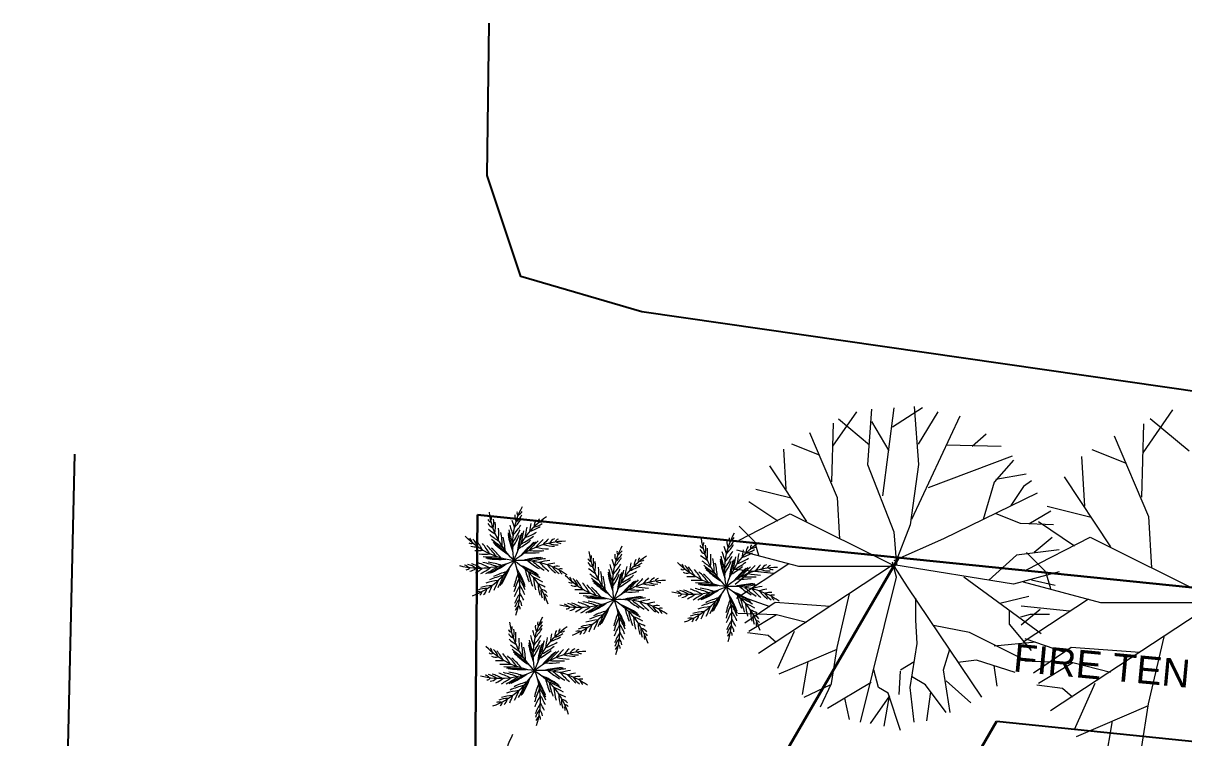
# Model space of a CAD drawing. Header units: millimetres. Extents: x 3079 to 579737, y 1565 to 1161826.
# Drawn here: x 32234 to 73948, y 1136133 to 1161826 of the extents above; entities that cross this region are included whole.
import ezdxf

# ---------------------------------------------------------------- set-up
doc = ezdxf.new("R2010")
doc.units = ezdxf.units.MM
doc.layers.add('IG-Area', color=250, linetype='Continuous', lineweight=30)
doc.layers.add('IG-Elevation', color=252, linetype='Continuous')
doc.layers.add('TREES', color=72, linetype='Continuous', lineweight=5, transparency=0.05)
doc.styles.get("Standard").update_dxf_attribs({"font": 'arial.ttf'})

msp = doc.modelspace()

# ---------------------------------------------------------------- linework, layer by layer
msp.add_line((196945, 1123508), (67213, 1136719))
at = {"layer": 'IG-Area'}
for p, q in [((48559, 1144147), (47907, 1073335)), ((212467, 1127456), (48559, 1144147)), ((63690, 1142607), (52433, 1123180)), ((67213, 1136719), (61742, 1127278))]:
    msp.add_line(p, q, dxfattribs=at)
at = {"layer": 'IG-Elevation'}
for points in [[(119284, 1159932), (117925, 1148135), (116771, 1144634), (115141, 1143790), (90656, 1146237), (54473, 1151447), (50121, 1152720), (48913, 1156345), (48986, 1161826)], [(119284, 1159932), (117925, 1148135), (116771, 1144634), (115141, 1143790), (90656, 1146237), (54473, 1151447), (50121, 1152720), (48913, 1156345), (48986, 1161826)], [(119284, 1159932), (117925, 1148135), (116771, 1144634), (115141, 1143790), (90656, 1146237), (54473, 1151447), (50121, 1152720), (48913, 1156345), (48986, 1161826)], [(34081, 1146327), (32234, 1065559)]]:
    msp.add_lwpolyline(points, dxfattribs=at)
at = {"layer": 'TREES'}
for p, q in [((63522, 1147996), (63125, 1144827)), ((64562, 1147996), (63473, 1147301)), ((64263, 1148045), (64412, 1145965)), ((62184, 1147849), (61319, 1146615)), ((61539, 1147600), (62656, 1146669)), ((62729, 1147946), (62579, 1145965)), ((65901, 1147700), (64166, 1143983)), ((65107, 1147849), (64399, 1146688)), ((73548, 1147920), (72470, 1146382)), ((72744, 1147610), (74136, 1146450)), ((61340, 1147451), (61282, 1145336)), ((62729, 1147501), (63342, 1146447)), ((72495, 1147424), (72423, 1144787)), ((59853, 1146707), (60845, 1146311)), ((60498, 1147105), (61490, 1144778)), ((66842, 1147055), (66347, 1146609)), ((71446, 1146992), (72682, 1144092)), ((59555, 1146510), (59647, 1145074)), ((67387, 1146609), (65421, 1146652)), ((70642, 1146497), (71878, 1146003)), ((59060, 1145915), (60389, 1143905)), ((62579, 1145965), (63522, 1143538)), ((64412, 1145965), (64117, 1143785)), ((67783, 1146261), (64761, 1145123)), ((67832, 1146112), (67138, 1145322)), ((70270, 1146252), (70385, 1144461)), ((68281, 1145617), (67187, 1145423)), ((69653, 1145510), (71310, 1143003)), ((58564, 1145074), (59833, 1144759)), ((67138, 1145322), (66742, 1143983)), ((68181, 1145174), (67733, 1144479)), ((68477, 1145372), (68181, 1145174)), ((58319, 1144628), (59358, 1143934)), ((61490, 1144778), (61578, 1143291)), ((68677, 1144927), (65306, 1143289)), ((69172, 1144283), (68375, 1143811)), ((69036, 1144461), (70617, 1144068)), ((57969, 1143239), (59804, 1144182)), ((59804, 1144182), (63571, 1142299)), ((64117, 1143785), (63571, 1142398)), ((68081, 1143834), (67206, 1144182)), ((69271, 1143785), (68081, 1143834)), ((68729, 1143905), (70025, 1143039)), ((72682, 1144092), (72793, 1142239)), ((57969, 1143737), (58515, 1143190)), ((63522, 1143538), (63619, 1142348)), ((58515, 1143190), (58664, 1142694)), ((65306, 1143289), (63528, 1142492)), ((68294, 1142174), (70581, 1143350)), ((69221, 1143339), (68576, 1142794)), ((70581, 1143350), (75277, 1141002)), ((57870, 1142894), (60100, 1142299)), ((67933, 1142694), (66941, 1141804)), ((69470, 1142894), (67933, 1142694)), ((68294, 1142794), (68974, 1142112)), ((57820, 1142200), (59210, 1142051)), ((57870, 1141159), (59754, 1142398)), ((58664, 1139176), (63473, 1142348)), ((60100, 1142299), (63522, 1142299)), ((63619, 1141904), (63473, 1142448)), ((67832, 1141655), (63522, 1142348)), ((64016, 1141555), (63546, 1142289)), ((57820, 1141655), (58365, 1142100)), ((62333, 1136700), (63619, 1141904)), ((68826, 1139871), (66047, 1141904)), ((69470, 1142100), (67832, 1141655)), ((68170, 1141743), (70951, 1141002)), ((69321, 1141605), (68477, 1141804)), ((68974, 1142112), (69160, 1141495)), ((61490, 1139375), (61935, 1141309)), ((66692, 1137591), (64016, 1141555)), ((57920, 1141260), (59070, 1140858)), ((58169, 1140266), (59259, 1141011)), ((59259, 1141011), (61242, 1140861)), ((64313, 1140366), (64313, 1141159)), ((68378, 1141209), (67337, 1140960)), ((68108, 1140879), (69840, 1140692)), ((68170, 1139581), (70519, 1141125)), ((69160, 1137109), (75154, 1141063)), ((70951, 1141002), (75216, 1141002)), ((57920, 1140615), (59309, 1140565)), ((58319, 1139970), (59309, 1140565)), ((59309, 1140565), (60389, 1140285)), ((67685, 1140219), (67685, 1140714)), ((68428, 1140565), (68081, 1140465)), ((68108, 1140199), (68787, 1140754)), ((69122, 1140565), (68428, 1140565)), ((64363, 1139524), (64313, 1140366)), ((66247, 1139920), (64958, 1140169)), ((68477, 1139275), (67685, 1140219)), ((58268, 1139920), (59010, 1139820)), ((59010, 1139820), (59293, 1139577)), ((59358, 1138631), (59954, 1139970)), ((68231, 1138929), (66247, 1139920)), ((68232, 1139706), (69666, 1139206)), ((72682, 1137356), (73237, 1139768)), ((59408, 1138434), (61490, 1139325)), ((61290, 1138086), (61490, 1139375)), ((64117, 1137936), (64363, 1139524)), ((65306, 1138581), (65535, 1139318)), ((68627, 1139574), (67138, 1139425)), ((68542, 1138467), (69902, 1139396)), ((69902, 1139396), (72374, 1139209)), ((60249, 1137690), (60449, 1138879)), ((63768, 1138581), (64263, 1138879)), ((66496, 1138929), (65830, 1138836)), ((67882, 1138484), (66496, 1138929)), ((68232, 1138902), (69963, 1138840)), ((68729, 1138098), (69963, 1138840)), ((69963, 1138840), (71310, 1138491)), ((62978, 1137936), (62805, 1138575)), ((63718, 1137690), (63768, 1138531)), ((65552, 1137045), (65306, 1138581)), ((67238, 1137986), (67138, 1138731)), ((60299, 1137591), (61242, 1138036)), ((60894, 1137244), (61290, 1138086)), ((61143, 1137195), (62710, 1138130)), ((64661, 1138036), (64166, 1138335)), ((65404, 1137045), (64661, 1138036)), ((66296, 1137391), (65404, 1138185)), ((68666, 1138037), (69591, 1137912)), ((70025, 1136429), (70767, 1138098)), ((61935, 1136796), (61765, 1137553)), ((63374, 1137640), (62679, 1136649)), ((63324, 1137740), (62978, 1137936)), ((63174, 1136550), (63374, 1137640)), ((63768, 1136400), (63324, 1137740)), ((64263, 1136700), (64117, 1137936)), ((64711, 1136746), (64858, 1137789)), ((69591, 1137912), (69944, 1137608)), ((70087, 1136184), (72682, 1137295)), ((72433, 1135750), (72682, 1137356)), ((71136, 1135256), (71384, 1136739))]:
    msp.add_line(p, q, dxfattribs=at)
for points in [[(48976, 1144245, 0.175081), (49883, 1142501), (49883, 1142501, -0.175081), (48124, 1143379)], [(51720, 1143200, 0.175081), (49883, 1142501), (49883, 1142501, -0.175081), (50174, 1144445)], [(49987, 1144257, 0.264494), (50021, 1144113)], [(50035, 1144148, 0.131295), (50164, 1144270)], [(48934, 1143842, 0.170285), (49109, 1143684)], [(48935, 1143983, 0.264494), (49047, 1143886)], [(49038, 1143922, 0.131295), (49071, 1144097)], [(49116, 1143665, 0.120896), (49133, 1143998)], [(49188, 1143480, 0.055818), (49201, 1143884)], [(49799, 1143961, 0.021603), (49892, 1143681)], [(49943, 1140537, 0.175081), (49883, 1142501), (49883, 1142501, -0.175081), (51041, 1144089)], [(49896, 1143701, 0.055818), (50144, 1144021)], [(49903, 1144144, 0.170285), (49952, 1143913)], [(49946, 1143894, 0.120896), (50156, 1144153)], [(50484, 1143834, 0.021603), (50437, 1143543)], [(50584, 1143706, 0.120896), (50890, 1143838)], [(50662, 1143948, 0.170285), (50598, 1143721)], [(50788, 1144009, 0.264494), (50752, 1143866)], [(50780, 1143890, 0.131295), (50952, 1143938)], [(48957, 1143632, 0.021603), (49197, 1143461)], [(49006, 1143440, 0.028996), (49325, 1143205)], [(49313, 1143226, 0.050474), (49320, 1143674)], [(49452, 1143002, 0.043465), (49402, 1143519)], [(49661, 1143437, 0.047944), (49838, 1142809)], [(49667, 1143502, 0.042434), (49829, 1142947)], [(49683, 1143607, 0.036491), (49827, 1143130)], [(49725, 1143776, 0.028996), (49845, 1143399)], [(49828, 1143160, 0.043465), (50092, 1143607)], [(49828, 1142982, 0.045375), (50062, 1143421)], [(49848, 1143423, 0.050474), (50117, 1143781)], [(50120, 1143434, 0.047944), (49986, 1142795)], [(50155, 1143489, 0.042434), (50042, 1142921)], [(50218, 1143574, 0.036491), (50125, 1143085)], [(50139, 1143110, 0.043465), (50581, 1143385)], [(50334, 1143704, 0.028996), (50265, 1143314)], [(50279, 1143334, 0.050474), (50683, 1143527)], [(50450, 1143559, 0.055818), (50819, 1143727)], [(59344, 1142261, 0.175081), (57507, 1141562), (57507, 1141562, -0.175081), (57797, 1143506)], [(48246, 1143143, 0.264494), (48393, 1143130)], [(48364, 1143154, 0.131295), (48288, 1143315)], [(48327, 1143028, 0.170285), (48561, 1143003)], [(48578, 1142991, 0.120896), (48397, 1143271)], [(48746, 1142884, 0.055818), (48519, 1143219)], [(48996, 1142753, 0.050474), (48739, 1143119)], [(49240, 1142652, 0.043465), (48896, 1143042)], [(49409, 1142597, 0.045375), (49063, 1142956)], [(49071, 1143278, 0.036491), (49468, 1142977)], [(49120, 1143184, 0.042434), (49577, 1142830)], [(49153, 1143128, 0.047944), (49666, 1142724)], [(49556, 1142857, 0.045375), (49487, 1143351)], [(50057, 1142953, 0.045375), (50468, 1143234)], [(50590, 1143154, 0.047944), (50129, 1142691)], [(50650, 1143180, 0.042434), (50245, 1142767)], [(50748, 1143218, 0.036491), (50404, 1142858)], [(50917, 1143263, 0.028996), (50647, 1142974)], [(50669, 1142983, 0.050474), (51113, 1142924)], [(51114, 1143290, 0.021603), (50916, 1143072)], [(50935, 1143078, 0.055818), (51336, 1143018)], [(51128, 1143129, 0.120896), (51456, 1143073)], [(51325, 1143289, 0.170285), (51148, 1143133)], [(51464, 1143271, 0.264494), (51355, 1143171)], [(51393, 1143176, 0.131295), (51563, 1143122)], [(55314, 1141791, 0.175081), (53477, 1141092), (53477, 1141092, -0.175081), (53767, 1143036)], [(56599, 1143305, 0.175081), (57507, 1141562), (57507, 1141562, -0.175081), (55748, 1142439)], [(56559, 1143043, 0.264494), (56671, 1142946)], [(56661, 1142983, 0.131295), (56695, 1143158)], [(56739, 1142725, 0.120896), (56757, 1143058)], [(57422, 1143021, 0.021603), (57515, 1142742)], [(57566, 1139597, 0.175081), (57507, 1141562), (57507, 1141562, -0.175081), (58665, 1143150)], [(57519, 1142762, 0.055818), (57768, 1143081)], [(57526, 1143205, 0.170285), (57575, 1142974)], [(57569, 1142954, 0.120896), (57779, 1143213)], [(57610, 1143317, 0.264494), (57644, 1143173)], [(57658, 1143208, 0.131295), (57788, 1143330)], [(58285, 1143008, 0.170285), (58222, 1142781)], [(58412, 1143069, 0.264494), (58375, 1142926)], [(58403, 1142951, 0.131295), (58575, 1142999)], [(48469, 1142872, 0.021603), (48764, 1142874)], [(48622, 1142745, 0.028996), (49018, 1142743)], [(48770, 1142652, 0.036491), (49268, 1142643)], [(48864, 1142605, 0.042434), (49443, 1142588)], [(48924, 1142579, 0.047944), (49577, 1142554)], [(50839, 1142613, 0.047944), (50194, 1142510)], [(50275, 1142785, 0.045375), (50773, 1142796)], [(50902, 1142600, 0.042434), (50332, 1142503)], [(50430, 1142872, 0.043465), (50950, 1142861)], [(51004, 1142572, 0.036491), (50515, 1142484)], [(52569, 1142835, 0.175081), (53477, 1141092), (53477, 1141092, -0.175081), (51718, 1141969)], [(52529, 1142573, 0.264494), (52641, 1142477)], [(52631, 1142513, 0.131295), (52665, 1142688)], [(52709, 1142255, 0.120896), (52727, 1142588)], [(53392, 1142552, 0.021603), (53485, 1142272)], [(53536, 1139127, 0.175081), (53477, 1141092), (53477, 1141092, -0.175081), (54635, 1142680)], [(53489, 1142292, 0.055818), (53738, 1142612)], [(53497, 1142735, 0.170285), (53545, 1142504)], [(53539, 1142484, 0.120896), (53749, 1142743)], [(53580, 1142847, 0.264494), (53614, 1142703)], [(53628, 1142738, 0.131295), (53758, 1142860)], [(54255, 1142539, 0.170285), (54192, 1142312)], [(54382, 1142600, 0.264494), (54345, 1142456)], [(56557, 1142903, 0.170285), (56732, 1142745)], [(56580, 1142693, 0.021603), (56820, 1142521)], [(56812, 1142540, 0.055818), (56824, 1142945)], [(56937, 1142287, 0.050474), (56944, 1142734)], [(57075, 1142062, 0.043465), (57026, 1142580)], [(57290, 1142563, 0.042434), (57453, 1142008)], [(57306, 1142667, 0.036491), (57451, 1142191)], [(57349, 1142836, 0.028996), (57469, 1142459)], [(57451, 1142220, 0.043465), (57716, 1142668)], [(57471, 1142483, 0.050474), (57740, 1142841)], [(57779, 1142549, 0.042434), (57665, 1141982)], [(57841, 1142634, 0.036491), (57748, 1142145)], [(57957, 1142764, 0.028996), (57889, 1142375)], [(57902, 1142395, 0.050474), (58306, 1142587)], [(58108, 1142895, 0.021603), (58061, 1142604)], [(58074, 1142619, 0.055818), (58442, 1142788)], [(58207, 1142767, 0.120896), (58513, 1142899)], [(48378, 1141237, 0.175081), (49883, 1142501), (49883, 1142501, -0.175081), (47927, 1142312)], [(48249, 1142249, 0.131295), (48100, 1142345)], [(48155, 1142176, 0.264494), (48287, 1142244)], [(48517, 1142225, 0.120896), (48215, 1142365)], [(48285, 1142122, 0.170285), (48497, 1142226)], [(48716, 1142223, 0.055818), (48346, 1142386)], [(48488, 1142065, 0.021603), (48736, 1142223)], [(48998, 1142244, 0.050474), (48585, 1142418)], [(48685, 1142039, 0.028996), (49022, 1142247)], [(49258, 1142288, 0.043465), (48760, 1142436)], [(48860, 1142039, 0.036491), (49286, 1142294)], [(49431, 1142331, 0.045375), (48947, 1142451)], [(48965, 1142049, 0.042434), (49464, 1142341)], [(49029, 1142059, 0.047944), (49596, 1142383)], [(49383, 1141608, 0.042434), (49628, 1142131)], [(49430, 1141653, 0.047944), (49713, 1142241)], [(51780, 1141987, 0.175081), (49883, 1142501), (49883, 1142501, -0.175081), (51086, 1140947)], [(50268, 1141620, 0.047944), (49982, 1142207)], [(50713, 1142014, 0.047944), (50136, 1142321)], [(50756, 1141965, 0.042434), (50243, 1142232)], [(50268, 1142209, 0.045375), (50424, 1141736)], [(50367, 1142500, 0.045375), (50776, 1142217)], [(50544, 1142480, 0.043465), (50957, 1142165)], [(51167, 1142510, 0.028996), (50779, 1142435)], [(50802, 1142429, 0.050474), (51127, 1142121)], [(51343, 1142416, 0.021603), (51054, 1142356)], [(51073, 1142349, 0.055818), (51362, 1142066)], [(51259, 1142277, 0.120896), (51492, 1142039)], [(51513, 1142291, 0.170285), (51278, 1142269)], [(51615, 1142194, 0.264494), (51468, 1142178)], [(51501, 1142160, 0.131295), (51607, 1142017)], [(52527, 1142433, 0.170285), (52702, 1142275)], [(52550, 1142223, 0.021603), (52790, 1142052)], [(52782, 1142070, 0.055818), (52794, 1142475)], [(52907, 1141817, 0.050474), (52914, 1142264)], [(53276, 1142197, 0.036491), (53421, 1141721)], [(53319, 1142366, 0.028996), (53439, 1141989)], [(53421, 1141750, 0.043465), (53686, 1142198)], [(53441, 1142013, 0.050474), (53710, 1142371)], [(53811, 1142164, 0.036491), (53718, 1141676)], [(53927, 1142295, 0.028996), (53859, 1141905)], [(53872, 1141925, 0.050474), (54276, 1142118)], [(54078, 1142425, 0.021603), (54031, 1142134)], [(54044, 1142149, 0.055818), (54412, 1142318)], [(54177, 1142297, 0.120896), (54483, 1142429)], [(54373, 1142481, 0.131295), (54545, 1142529)], [(55869, 1142203, 0.264494), (56017, 1142191)], [(55987, 1142215, 0.131295), (55912, 1142376)], [(56202, 1142052, 0.120896), (56020, 1142331)], [(56369, 1141945, 0.055818), (56142, 1142280)], [(56619, 1141813, 0.050474), (56362, 1142179)], [(56630, 1142500, 0.028996), (56948, 1142266)], [(56695, 1142338, 0.036491), (57091, 1142038)], [(56743, 1142244, 0.042434), (57201, 1141891)], [(56777, 1142188, 0.047944), (57290, 1141784)], [(57180, 1141918, 0.045375), (57110, 1142411)], [(57284, 1142498, 0.047944), (57462, 1141869)], [(57451, 1142042, 0.045375), (57685, 1142482)], [(57743, 1142494, 0.047944), (57609, 1141855)], [(57680, 1142013, 0.045375), (58091, 1142294)], [(58214, 1142214, 0.047944), (57753, 1141751)], [(57763, 1142171, 0.043465), (58204, 1142445)], [(58273, 1142241, 0.042434), (57869, 1141827)], [(58372, 1142278, 0.036491), (58028, 1141919)], [(58540, 1142324, 0.028996), (58270, 1142035)], [(58738, 1142351, 0.021603), (58539, 1142132)], [(58559, 1142138, 0.055818), (58959, 1142079)], [(58751, 1142189, 0.120896), (59080, 1142133)], [(58948, 1142349, 0.170285), (58771, 1142194)], [(59088, 1142331, 0.264494), (58979, 1142231)], [(59016, 1142237, 0.131295), (59186, 1142183)], [(49300, 1141788, 0.050474), (48861, 1141697)], [(49489, 1141971, 0.043465), (48994, 1141811)], [(49607, 1142105, 0.045375), (49140, 1141930)], [(49158, 1141442, 0.028996), (49317, 1141804)], [(49302, 1141540, 0.036491), (49509, 1141993)], [(50023, 1142038, 0.045375), (49871, 1141564)], [(50055, 1141863, 0.043465), (49874, 1141376)], [(50274, 1141555, 0.042434), (50016, 1142072)], [(50277, 1141449, 0.036491), (50050, 1141892)], [(50820, 1141882, 0.036491), (50376, 1142107)], [(50397, 1142086, 0.043465), (50537, 1141585)], [(50913, 1141734, 0.028996), (50558, 1141908)], [(50573, 1141889, 0.050474), (50646, 1141448)], [(51839, 1141733, 0.264494), (51987, 1141721)], [(51957, 1141745, 0.131295), (51882, 1141906)], [(52172, 1141582, 0.120896), (51990, 1141862)], [(52339, 1141475, 0.055818), (52112, 1141810)], [(52589, 1141343, 0.050474), (52332, 1141710)], [(52600, 1142030, 0.028996), (52918, 1141796)], [(52665, 1141868, 0.036491), (53061, 1141568)], [(52713, 1141775, 0.042434), (53171, 1141421)], [(52747, 1141719, 0.047944), (53260, 1141315)], [(53045, 1141592, 0.043465), (52996, 1142110)], [(53150, 1141448, 0.045375), (53080, 1141941)], [(53254, 1142028, 0.047944), (53432, 1141400)], [(53260, 1142093, 0.042434), (53423, 1141538)], [(53421, 1141572, 0.045375), (53655, 1142012)], [(53713, 1142025, 0.047944), (53579, 1141385)], [(53749, 1142079, 0.042434), (53635, 1141512)], [(53650, 1141543, 0.045375), (54061, 1141825)], [(54184, 1141744, 0.047944), (53723, 1141282)], [(53733, 1141701, 0.043465), (54174, 1141975)], [(54243, 1141771, 0.042434), (53839, 1141357)], [(54342, 1141808, 0.036491), (53998, 1141449)], [(54510, 1141854, 0.028996), (54240, 1141565)], [(54708, 1141881, 0.021603), (54509, 1141663)], [(54721, 1141719, 0.120896), (55050, 1141663)], [(54919, 1141880, 0.170285), (54741, 1141724)], [(55058, 1141862, 0.264494), (54949, 1141762)], [(54986, 1141767, 0.131295), (55156, 1141713)], [(55950, 1142088, 0.170285), (56185, 1142064)], [(56092, 1141932, 0.021603), (56387, 1141935)], [(56246, 1141805, 0.028996), (56641, 1141803)], [(56393, 1141713, 0.036491), (56891, 1141703)], [(56863, 1141713, 0.043465), (56519, 1142103)], [(57033, 1141658, 0.045375), (56687, 1142016)], [(57898, 1141845, 0.045375), (58396, 1141857)], [(58053, 1141933, 0.043465), (58573, 1141921)], [(58293, 1142044, 0.050474), (58736, 1141985)], [(48680, 1141368, 0.131295), (48502, 1141362)], [(48914, 1141500, 0.120896), (48585, 1141444)], [(48643, 1141255, 0.264494), (48713, 1141385)], [(49079, 1141611, 0.055818), (48681, 1141535)], [(48781, 1141283, 0.170285), (48897, 1141489)], [(48980, 1141351, 0.021603), (49096, 1141623)], [(50082, 1141601, 0.050474), (49881, 1141201)], [(50084, 1141318, 0.055818), (49896, 1140959)], [(50265, 1141275, 0.028996), (50080, 1141625)], [(50226, 1141080, 0.021603), (50085, 1141339)], [(50996, 1141553, 0.021603), (50730, 1141679)], [(50741, 1141662, 0.055818), (50800, 1141262)], [(50845, 1141493, 0.120896), (50887, 1141162)], [(51056, 1141351, 0.170285), (50855, 1141475)], [(51079, 1141212, 0.264494), (50952, 1141287)], [(51920, 1141619, 0.170285), (52155, 1141594)], [(52062, 1141463, 0.021603), (52357, 1141465)], [(52216, 1141336, 0.028996), (52611, 1141333)], [(52833, 1141243, 0.043465), (52489, 1141633)], [(53003, 1141188, 0.045375), (52657, 1141546)], [(53868, 1141375, 0.045375), (54366, 1141387)], [(54023, 1141463, 0.043465), (54543, 1141451)], [(54263, 1141574, 0.050474), (54706, 1141515)], [(54529, 1141669, 0.055818), (54929, 1141609)], [(56002, 1140298, 0.175081), (57507, 1141562), (57507, 1141562, -0.175081), (55550, 1141372)], [(55873, 1141309, 0.131295), (55723, 1141406)], [(55778, 1141237, 0.264494), (55910, 1141304)], [(56141, 1141285, 0.120896), (55838, 1141426)], [(55908, 1141183, 0.170285), (56120, 1141286)], [(56339, 1141283, 0.055818), (55969, 1141446)], [(56111, 1141126, 0.021603), (56360, 1141284)], [(56621, 1141304, 0.050474), (56209, 1141478)], [(56308, 1141099, 0.028996), (56645, 1141307)], [(56881, 1141348, 0.043465), (56383, 1141497)], [(56483, 1141099, 0.036491), (56910, 1141355)], [(56488, 1141665, 0.042434), (57066, 1141648)], [(56548, 1141640, 0.047944), (57200, 1141614)], [(57054, 1141392, 0.045375), (56571, 1141512)], [(56588, 1141109, 0.042434), (57087, 1141401)], [(56652, 1141119, 0.047944), (57219, 1141444)], [(57053, 1140713, 0.047944), (57336, 1141302)], [(59404, 1141047, 0.175081), (57507, 1141562), (57507, 1141562, -0.175081), (58709, 1140007)], [(58336, 1141075, 0.047944), (57760, 1141381)], [(58462, 1141674, 0.047944), (57817, 1141571)], [(58379, 1141026, 0.042434), (57866, 1141292)], [(58526, 1141660, 0.042434), (57956, 1141564)], [(57990, 1141561, 0.045375), (58400, 1141278)], [(58628, 1141633, 0.036491), (58138, 1141544)], [(58167, 1141540, 0.043465), (58581, 1141226)], [(58791, 1141571, 0.028996), (58402, 1141495)], [(58426, 1141490, 0.050474), (58750, 1141181)], [(58966, 1141476, 0.021603), (58678, 1141416)], [(58697, 1141410, 0.055818), (58986, 1141126)], [(58882, 1141338, 0.120896), (59115, 1141099)], [(59136, 1141351, 0.170285), (58901, 1141330)], [(50069, 1141120, 0.120896), (49908, 1140828)], [(50093, 1140755, 0.264494), (50034, 1140891)], [(50156, 1140881, 0.170285), (50066, 1141099)], [(50968, 1141253, 0.131295), (50966, 1141075)], [(51972, 1139828, 0.175081), (53477, 1141092), (53477, 1141092, -0.175081), (51520, 1140902)], [(51843, 1140839, 0.131295), (51693, 1140936)], [(52111, 1140815, 0.120896), (51808, 1140956)], [(52309, 1140813, 0.055818), (51939, 1140977)], [(52591, 1140834, 0.050474), (52179, 1141008)], [(52851, 1140879, 0.043465), (52353, 1141027)], [(52363, 1141243, 0.036491), (52861, 1141233)], [(52453, 1140629, 0.036491), (52880, 1140885)], [(52458, 1141196, 0.042434), (53036, 1141178)], [(52518, 1141170, 0.047944), (53170, 1141145)], [(53024, 1140922, 0.045375), (52541, 1141042)], [(52558, 1140639, 0.042434), (53057, 1140931)], [(52622, 1140649, 0.047944), (53189, 1140974)], [(55374, 1140578, 0.175081), (53477, 1141092), (53477, 1141092, -0.175081), (54679, 1139538)], [(54306, 1140605, 0.047944), (53730, 1140912)], [(54432, 1141204, 0.047944), (53787, 1141101)], [(54496, 1141191, 0.042434), (53926, 1141094)], [(53960, 1141091, 0.045375), (54370, 1140808)], [(54598, 1141163, 0.036491), (54108, 1141075)], [(54137, 1141070, 0.043465), (54551, 1140756)], [(54761, 1141101, 0.028996), (54372, 1141026)], [(54396, 1141020, 0.050474), (54720, 1140711)], [(54936, 1141007, 0.021603), (54648, 1140947)], [(54667, 1140940, 0.055818), (54956, 1140656)], [(54852, 1140868, 0.120896), (55085, 1140629)], [(55106, 1140882, 0.170285), (54871, 1140860)], [(57112, 1141032, 0.043465), (56617, 1140872)], [(57230, 1141165, 0.045375), (56764, 1140991)], [(56925, 1140601, 0.036491), (57132, 1141053)], [(57006, 1140668, 0.042434), (57252, 1141192)], [(57646, 1141099, 0.045375), (57494, 1140625)], [(57678, 1140924, 0.043465), (57497, 1140436)], [(57892, 1140680, 0.047944), (57605, 1141267)], [(57897, 1140615, 0.042434), (57639, 1141133)], [(57900, 1140510, 0.036491), (57673, 1140953)], [(57892, 1141269, 0.045375), (58047, 1140796)], [(58444, 1140942, 0.036491), (58000, 1141167)], [(58020, 1141146, 0.043465), (58161, 1140646)], [(58536, 1140794, 0.028996), (58181, 1140968)], [(58196, 1140950, 0.050474), (58269, 1140508)], [(59238, 1141255, 0.264494), (59091, 1141238)], [(59124, 1141220, 0.131295), (59230, 1141077)], [(50027, 1140854, 0.131295), (49921, 1140711)], [(52459, 1139241, 0.175081), (50622, 1138542), (50622, 1138542, -0.175081), (50913, 1140486)], [(51748, 1140767, 0.264494), (51880, 1140835)], [(51878, 1140713, 0.170285), (52090, 1140816)], [(52081, 1140656, 0.021603), (52330, 1140814)], [(52279, 1140630, 0.028996), (52615, 1140837)], [(53082, 1140562, 0.043465), (52588, 1140402)], [(53200, 1140695, 0.045375), (52734, 1140521)], [(52895, 1140131, 0.036491), (53102, 1140583)], [(52976, 1140199, 0.042434), (53222, 1140722)], [(53023, 1140243, 0.047944), (53306, 1140832)], [(53616, 1140629, 0.045375), (53464, 1140155)], [(53648, 1140454, 0.043465), (53467, 1139966)], [(53862, 1140210, 0.047944), (53575, 1140797)], [(53867, 1140145, 0.042434), (53609, 1140663)], [(53870, 1140040, 0.036491), (53644, 1140483)], [(54349, 1140556, 0.042434), (53836, 1140823)], [(53862, 1140800, 0.045375), (54018, 1140327)], [(54414, 1140472, 0.036491), (53970, 1140697)], [(53990, 1140677, 0.043465), (54131, 1140176)], [(54506, 1140325, 0.028996), (54151, 1140499)], [(54166, 1140480, 0.050474), (54239, 1140038)], [(55208, 1140785, 0.264494), (55061, 1140768)], [(55094, 1140751, 0.131295), (55200, 1140607)], [(56538, 1140560, 0.120896), (56209, 1140505)], [(56702, 1140671, 0.055818), (56305, 1140596)], [(56404, 1140344, 0.170285), (56520, 1140549)], [(56923, 1140848, 0.050474), (56484, 1140758)], [(56604, 1140412, 0.021603), (56719, 1140683)], [(56781, 1140502, 0.028996), (56941, 1140864)], [(57705, 1140661, 0.050474), (57504, 1140261)], [(57888, 1140336, 0.028996), (57703, 1140685)], [(58619, 1140613, 0.021603), (58353, 1140739)], [(58364, 1140723, 0.055818), (58424, 1140322)], [(58469, 1140553, 0.120896), (58511, 1140223)], [(58679, 1140411, 0.170285), (58479, 1140535)], [(49715, 1140285, 0.175081), (50622, 1138542), (50622, 1138542, -0.175081), (48863, 1139419)], [(49777, 1139963, 0.131295), (49810, 1140138)], [(49854, 1139705, 0.120896), (49872, 1140038)], [(50681, 1136577, 0.175081), (50622, 1138542), (50622, 1138542, -0.175081), (51780, 1140130)], [(50635, 1139742, 0.055818), (50883, 1140061)], [(50642, 1140185, 0.170285), (50691, 1139954)], [(50685, 1139934, 0.120896), (50895, 1140193)], [(50726, 1140297, 0.264494), (50760, 1140153)], [(50773, 1140188, 0.131295), (50903, 1140310)], [(51527, 1140049, 0.264494), (51490, 1139906)], [(52508, 1140090, 0.120896), (52179, 1140035)], [(52673, 1140201, 0.055818), (52275, 1140126)], [(52374, 1139874, 0.170285), (52490, 1140079)], [(52893, 1140378, 0.050474), (52454, 1140288)], [(52574, 1139942, 0.021603), (52689, 1140213)], [(52751, 1140032, 0.028996), (52911, 1140394)], [(53675, 1140192, 0.050474), (53474, 1139791)], [(53859, 1139866, 0.028996), (53673, 1140216)], [(54589, 1140144, 0.021603), (54323, 1140270)], [(54334, 1140253, 0.055818), (54394, 1139852)], [(54439, 1140084, 0.120896), (54481, 1139753)], [(54649, 1139941, 0.170285), (54449, 1140066)], [(56303, 1140428, 0.131295), (56125, 1140423)], [(56266, 1140315, 0.264494), (56337, 1140445)], [(57707, 1140379, 0.055818), (57520, 1140020)], [(57692, 1140180, 0.120896), (57532, 1139888)], [(57779, 1139942, 0.170285), (57690, 1140160)], [(57849, 1140140, 0.021603), (57708, 1140399)], [(58703, 1140273, 0.264494), (58575, 1140348)], [(58591, 1140314, 0.131295), (58589, 1140136)], [(49673, 1139883, 0.170285), (49848, 1139725)], [(49674, 1140023, 0.264494), (49786, 1139926)], [(49696, 1139673, 0.021603), (49935, 1139501)], [(49927, 1139520, 0.055818), (49940, 1139925)], [(50052, 1139266, 0.050474), (50059, 1139714)], [(50421, 1139647, 0.036491), (50566, 1139171)], [(50464, 1139816, 0.028996), (50584, 1139439)], [(50537, 1140001, 0.021603), (50631, 1139722)], [(50567, 1139200, 0.043465), (50831, 1139648)], [(50587, 1139463, 0.050474), (50856, 1139821)], [(50956, 1139614, 0.036491), (50864, 1139125)], [(51072, 1139744, 0.028996), (51004, 1139355)], [(51223, 1139875, 0.021603), (51176, 1139584)], [(51189, 1139599, 0.055818), (51557, 1139768)], [(51323, 1139747, 0.120896), (51629, 1139879)], [(51401, 1139988, 0.170285), (51337, 1139761)], [(51519, 1139931, 0.131295), (51690, 1139979)], [(52273, 1139958, 0.131295), (52095, 1139953)], [(52237, 1139845, 0.264494), (52307, 1139975)], [(53677, 1139909, 0.055818), (53490, 1139550)], [(53662, 1139711, 0.120896), (53502, 1139418)], [(53749, 1139472, 0.170285), (53660, 1139690)], [(53819, 1139671, 0.021603), (53678, 1139929)], [(54673, 1139803, 0.264494), (54545, 1139878)], [(54561, 1139844, 0.131295), (54559, 1139666)], [(57650, 1139915, 0.131295), (57544, 1139772)], [(57716, 1139816, 0.264494), (57658, 1139952)], [(49103, 1139195, 0.131295), (49027, 1139356)], [(49317, 1139032, 0.120896), (49136, 1139311)], [(49485, 1138925, 0.055818), (49257, 1139260)], [(49745, 1139480, 0.028996), (50064, 1139246)], [(49810, 1139318, 0.036491), (50207, 1139018)], [(49859, 1139224, 0.042434), (50316, 1138871)], [(50190, 1139042, 0.043465), (50141, 1139560)], [(50295, 1138898, 0.045375), (50226, 1139391)], [(50400, 1139478, 0.047944), (50577, 1138849)], [(50406, 1139543, 0.042434), (50568, 1138988)], [(50567, 1139022, 0.045375), (50801, 1139462)], [(50859, 1139474, 0.047944), (50725, 1138835)], [(50894, 1139529, 0.042434), (50781, 1138962)], [(50796, 1138993, 0.045375), (51207, 1139274)], [(50878, 1139151, 0.043465), (51320, 1139425)], [(51389, 1139221, 0.042434), (50984, 1138807)], [(51018, 1139375, 0.050474), (51422, 1139567)], [(51487, 1139258, 0.036491), (51143, 1138899)], [(51656, 1139304, 0.028996), (51386, 1139015)], [(51853, 1139331, 0.021603), (51655, 1139112)], [(52064, 1139329, 0.170285), (51887, 1139174)], [(52203, 1139311, 0.264494), (52094, 1139211)], [(52132, 1139216, 0.131295), (52301, 1139163)], [(53620, 1139445, 0.131295), (53514, 1139302)], [(53686, 1139346, 0.264494), (53628, 1139482)], [(48985, 1139183, 0.264494), (49132, 1139171)], [(49066, 1139068, 0.170285), (49300, 1139044)], [(49208, 1138912, 0.021603), (49502, 1138915)], [(49361, 1138785, 0.028996), (49757, 1138783)], [(49735, 1138793, 0.050474), (49478, 1139159)], [(49979, 1138693, 0.043465), (49635, 1139083)], [(50148, 1138638, 0.045375), (49802, 1138996)], [(49892, 1139168, 0.047944), (50405, 1138764)], [(51329, 1139194, 0.047944), (50868, 1138731)], [(51014, 1138825, 0.045375), (51512, 1138837)], [(51169, 1138912, 0.043465), (51689, 1138901)], [(51408, 1139024, 0.050474), (51852, 1138965)], [(51674, 1139118, 0.055818), (52075, 1139059)], [(51867, 1139169, 0.120896), (52195, 1139113)], [(49117, 1137277, 0.175081), (50622, 1138542), (50622, 1138542, -0.175081), (48666, 1138352)], [(48988, 1138289, 0.131295), (48838, 1138386)], [(49256, 1138265, 0.120896), (48954, 1138406)], [(49455, 1138263, 0.055818), (49084, 1138426)], [(49737, 1138284, 0.050474), (49324, 1138458)], [(49997, 1138328, 0.043465), (49498, 1138476)], [(49509, 1138693, 0.036491), (50006, 1138683)], [(49603, 1138645, 0.042434), (50181, 1138628)], [(49663, 1138620, 0.047944), (50316, 1138594)], [(50169, 1138372, 0.045375), (49686, 1138492)], [(49704, 1138089, 0.042434), (50203, 1138381)], [(49768, 1138099, 0.047944), (50334, 1138424)], [(52519, 1138027, 0.175081), (50622, 1138542), (50622, 1138542, -0.175081), (51825, 1136987)], [(51578, 1138654, 0.047944), (50933, 1138550)], [(51641, 1138640, 0.042434), (51071, 1138544)], [(51106, 1138541, 0.045375), (51515, 1138258)], [(51743, 1138613, 0.036491), (51253, 1138524)], [(51282, 1138520, 0.043465), (51696, 1138206)], [(51906, 1138551, 0.028996), (51518, 1138475)], [(51541, 1138470, 0.050474), (51866, 1138161)], [(52082, 1138456, 0.021603), (51793, 1138396)], [(51812, 1138390, 0.055818), (52101, 1138106)], [(48894, 1138217, 0.264494), (49025, 1138284)], [(49023, 1138163, 0.170285), (49235, 1138266)], [(49226, 1138106, 0.021603), (49475, 1138264)], [(49424, 1138079, 0.028996), (49761, 1138287)], [(49598, 1138079, 0.036491), (50025, 1138335)], [(50228, 1138012, 0.043465), (49733, 1137851)], [(50345, 1138145, 0.045375), (49879, 1137971)], [(50041, 1137581, 0.036491), (50247, 1138033)], [(50121, 1137648, 0.042434), (50367, 1138172)], [(50169, 1137693, 0.047944), (50452, 1138282)], [(50762, 1138079, 0.045375), (50610, 1137605)], [(51007, 1137660, 0.047944), (50721, 1138247)], [(51013, 1137595, 0.042434), (50754, 1138113)], [(51452, 1138055, 0.047944), (50875, 1138361)], [(51495, 1138006, 0.042434), (50981, 1138272)], [(51007, 1138249, 0.045375), (51163, 1137776)], [(51559, 1137922, 0.036491), (51115, 1138147)], [(51136, 1138126, 0.043465), (51276, 1137626)], [(51652, 1137774, 0.028996), (51296, 1137948)], [(51998, 1138318, 0.120896), (52231, 1138079)], [(52251, 1138331, 0.170285), (52017, 1138310)], [(52354, 1138235, 0.264494), (52207, 1138218)], [(52240, 1138200, 0.131295), (52346, 1138057)], [(49653, 1137540, 0.120896), (49324, 1137485)], [(49818, 1137651, 0.055818), (49420, 1137576)], [(49519, 1137324, 0.170285), (49635, 1137529)], [(50038, 1137828, 0.050474), (49600, 1137738)], [(49719, 1137392, 0.021603), (49834, 1137663)], [(49897, 1137482, 0.028996), (50056, 1137844)], [(50793, 1137904, 0.043465), (50613, 1137416)], [(50820, 1137641, 0.050474), (50619, 1137241)], [(51016, 1137490, 0.036491), (50789, 1137933)], [(51004, 1137316, 0.028996), (50819, 1137665)], [(51312, 1137930, 0.050474), (51384, 1137488)], [(51735, 1137593, 0.021603), (51468, 1137719)], [(51480, 1137703, 0.055818), (51539, 1137302)], [(51584, 1137533, 0.120896), (51626, 1137203)], [(49418, 1137408, 0.131295), (49240, 1137403)], [(49382, 1137295, 0.264494), (49452, 1137425)], [(50823, 1137359, 0.055818), (50635, 1137000)], [(50808, 1137160, 0.120896), (50647, 1136868)], [(50894, 1136922, 0.170285), (50805, 1137140)], [(50965, 1137120, 0.021603), (50823, 1137379)], [(51795, 1137391, 0.170285), (51594, 1137515)], [(51818, 1137253, 0.264494), (51691, 1137328)], [(51706, 1137294, 0.131295), (51705, 1137116)], [(50766, 1136895, 0.131295), (50660, 1136752)], [(50832, 1136796, 0.264494), (50773, 1136932)], [(51384, 1135013, 0.175081), (49547, 1134314), (49547, 1134314, -0.175081), (49838, 1136258)]]:
    msp.add_lwpolyline(points, format="xyb", dxfattribs=at)

# ---------------------------------------------------------------- texts
at = {"layer": 'IG-Area', "insert": (67884, 1139518), "char_height": 1000, "attachment_point": 1, "rotation": 354.6509}
msp.add_mtext_dynamic_manual_height_columns('FIRE TENDER ROAD', width=38356.19, gutter_width=12.5, heights=[0], dxfattribs=at)

doc.saveas('drawing.dxf')
